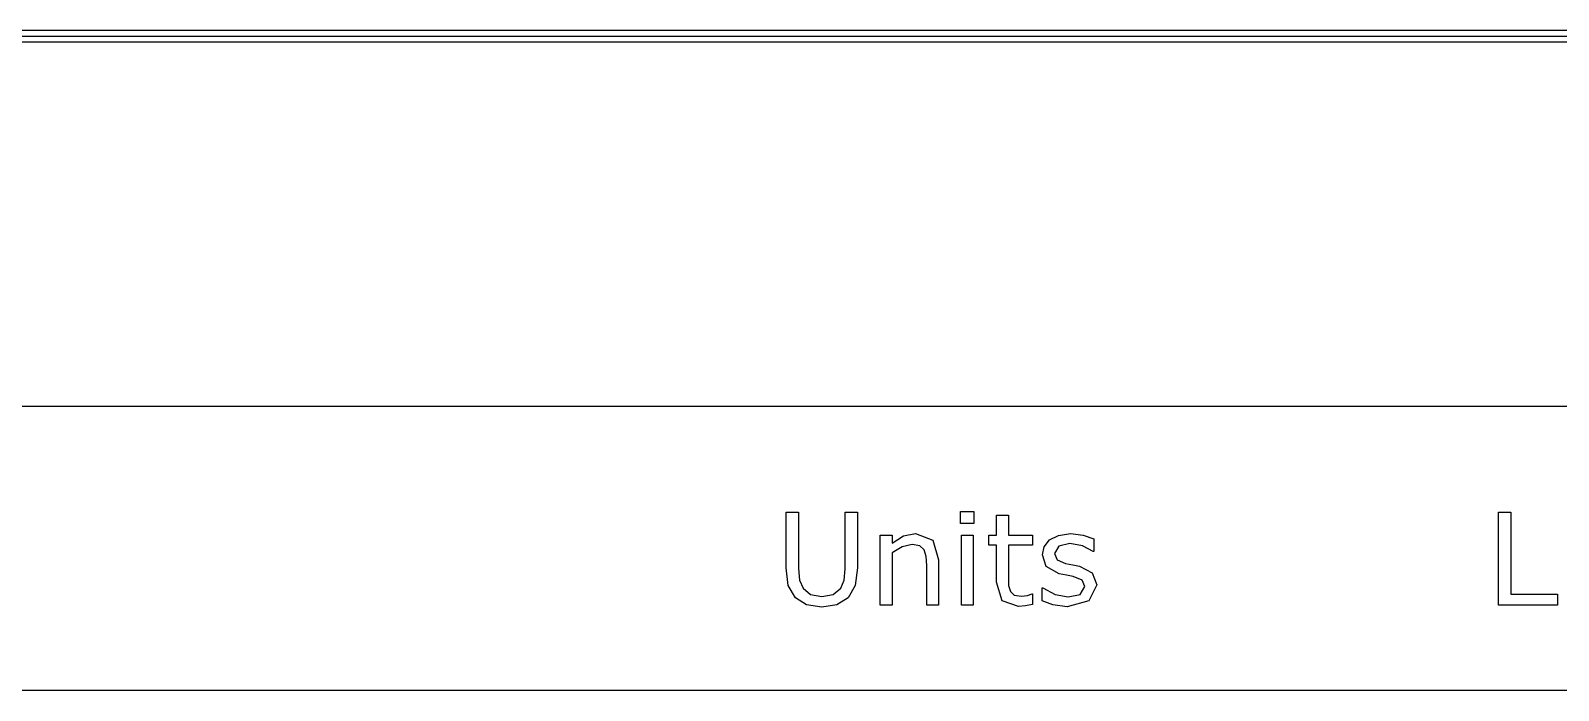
# Model space of a CAD drawing. Extents: x -1 to 182, y 89 to 480.
# Drawn here: x 27.42 to 55.85, y 140.76 to 153.04 of the extents above; entities that cross this region are included whole.
import ezdxf

# ---------------------------------------------------------------- set-up
doc = ezdxf.new("R2010")
doc.units = 0
doc.header["$MEASUREMENT"] = 0
doc.layers.add('Layer 1', color=7, linetype='Continuous')

msp = doc.modelspace()

# ---------------------------------------------------------------- linework, layer by layer
at = {"layer": 'Layer 1', "color": 7}
for points in [[(4.762494, 153.035853), (4.762494, 152.823975), (175.153946, 152.823975), (175.153946, 153.035853), (4.762494, 153.035853)], [(4.762494, 152.929914), (175.153946, 152.929914)], [(4.762494, 146.050756), (175.153946, 146.050756), (175.153946, 140.759096), (4.762494, 140.759096), (4.762494, 146.050756)], [(42.8109, 143.041892), (42.76904, 142.712856), (42.634166, 142.480314), (42.424876, 142.351251), (42.145823, 142.310558), (41.862121, 142.353579), (41.658646, 142.480314), (41.522608, 142.710528), (41.481913, 143.041892), (41.481913, 144.077893), (41.712129, 144.077893), (41.712129, 143.030276), (41.730729, 142.808186), (41.79584, 142.660522), (41.934204, 142.546592), (42.145818, 142.508201), (42.357434, 142.545428), (42.496959, 142.660522), (42.560909, 142.811678), (42.580673, 143.024456), (42.580673, 144.077893), (42.810892, 144.077893), (42.8109, 143.041892)], [(44.974718, 143.862787), (44.728222, 143.862787), (44.728222, 144.089508), (44.974718, 144.089508), (44.974718, 143.862787)], [(46.067684, 142.358236), (45.932807, 142.331513), (45.803746, 142.320929), (45.501439, 142.4279), (45.397958, 142.770906), (45.397958, 143.461573), (45.250292, 143.461573), (45.250292, 143.645273), (45.397958, 143.645273), (45.397958, 144.018494), (45.616549, 144.018494), (45.616549, 143.645273), (46.067684, 143.645273), (46.067684, 143.461573), (45.616549, 143.461573), (45.616549, 142.869728), (45.621205, 142.709284), (45.65376, 142.602313), (45.723525, 142.533707), (45.860724, 142.512805), (45.972347, 142.527886), (46.056061, 142.554636), (46.067676, 142.554636), (46.067684, 142.358236)], [(55.831921, 142.346594), (54.736643, 142.346594), (54.736643, 144.077893), (54.966859, 144.077893), (54.966859, 142.551222), (55.831921, 142.551222), (55.831921, 142.346594)], [(44.318944, 142.346594), (44.100353, 142.346594), (44.100353, 143.086077), (44.089902, 143.253505), (44.051532, 143.376774), (43.967816, 143.448847), (43.825965, 143.473188), (43.638767, 143.429003), (43.451569, 143.316211), (43.451569, 142.346594), (43.232979, 142.346594), (43.232979, 143.645353), (43.451569, 143.645353), (43.451569, 143.501181), (43.663185, 143.633711), (43.887589, 143.681389), (44.208499, 143.554654), (44.318957, 143.189555), (44.318944, 142.346594)], [(44.960774, 142.346594), (44.742184, 142.346594), (44.742184, 143.645353), (44.960774, 143.645353), (44.960774, 142.346594)], [(47.259469, 142.721005), (47.111805, 142.42917), (46.710666, 142.315214), (46.445567, 142.348949), (46.244417, 142.424514), (46.244417, 142.669862), (46.256033, 142.669862), (46.486251, 142.545455), (46.72926, 142.500105), (46.954828, 142.546619), (47.036216, 142.693118), (46.992034, 142.809376), (46.822277, 142.876818), (46.700191, 142.90116), (46.564153, 142.931375), (46.321146, 143.063931), (46.25022, 143.280202), (46.282777, 143.431358), (46.383932, 143.558093), (46.549037, 143.644135), (46.774605, 143.676679), (47.009475, 143.647628), (47.208299, 143.579022), (47.208299, 143.345315), (47.196683, 143.345315), (46.993206, 143.448794), (46.758338, 143.491815), (46.556025, 143.445301), (46.473472, 143.309279), (46.523468, 143.188338), (46.681598, 143.122087), (46.816475, 143.094173), (46.942049, 143.068509), (47.176916, 142.948758), (47.259469, 142.720847), (47.259469, 142.721005)]]:
    msp.add_lwpolyline(points, dxfattribs=at)

doc.saveas('drawing.dxf')
